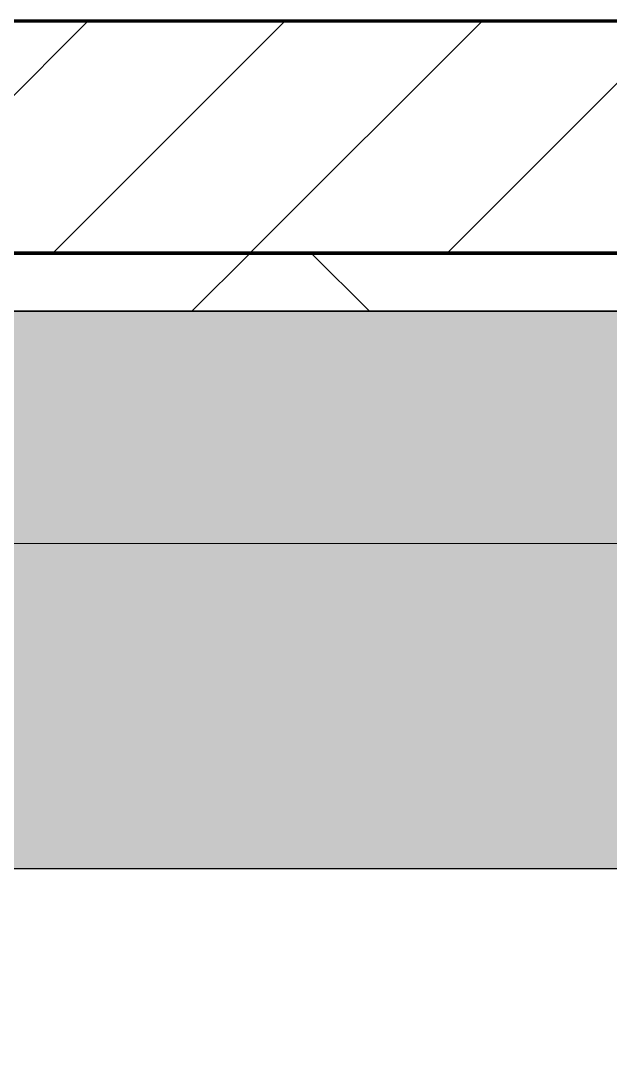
# Model space of a CAD drawing. Header units: millimetres. Extents: x -794334 to -714814, y -17806 to 22403.
# Drawn here: x -763262 to -762755, y 9255 to 10144 of the extents above; entities that cross this region are included whole.
import ezdxf
from ezdxf.xclip import XClip

# ---------------------------------------------------------------- set-up
doc = ezdxf.new("R2010")
doc.units = ezdxf.units.MM
doc.header["$XCLIPFRAME"] = 0
for name, color, linetype, lineweight in [('A-GENM', 1, 'Continuous', 9), ('A-GLAZ-CURT', 2, 'Continuous', 9), ('A-WALL', 5, 'Continuous', 35), ('A-WALL-FNSH', 2, 'Continuous', 35), ('A-WALL-PATT', 1, 'Continuous', 35)]:
    doc.layers.add(name, color=color, linetype=linetype, lineweight=lineweight)
doc.layers.add('A11_ALU.SOLID SHEET', color=2, linetype='Continuous')

# ---------------------------------------------------------------- blocks, each defined once
blk = doc.blocks.new('PPLS-PP19_Custom Tile Pattern - Custom Tile Pattern-V87-4252-01 ENLARGED CONCOURSE LEVEL - REFLECTED CEILING PLAN - SHEET 3')
at = {"layer": 'A-GLAZ-CURT'}
for p, q in [((300, 0), (-300, 0)), ((-299.46, 0), (300, 0)), ((195.99, 0), (213.31, 0)), ((213.31, 0), (195.99, 0)), ((230.06, 0), (300, 0)), ((-300, -50), (300, -50)), ((300, -50), (-300, -50))]:
    blk.add_line(p, q, dxfattribs=at)
for points, knots in [([(-36.78, 0), (-32.43, 0), (-19.22, 0), (8.83, 0), (43.36, 0), (70.92, 0), (82.12, 0), (83.66, 0)], [-6191.144455, -6191.144455, -6191.144455, -6191.144455, -5862.463379, -5340.621928, -4573.028122, -4094.177415, -3869.465285, -3869.465285, -3869.465285, -3869.465285]), ([(-30.52, 0), (-27.11, 0), (-17.83, 0), (5.99, 0), (22.06, 0), (37.44, 0), (45.92, 0), (57.76, 0), (64.47, 0), (72.74, 0), (75.22, 0), (76.03, 0), (76.21, 0)], [-2323.618664, -2323.618664, -2323.618664, -2323.618664, -2142.497158, -1716.209403, -1206.526904, -1089.329421, -901.315459, -753.071572, -495.328968, -421.953223, -334.951786, -290.452333, -290.452333, -290.452333, -290.452333]), ([(76.63, 0), (74.8, 0), (67.65, 0), (53.52, 0), (37, 0), (24.07, 0), (12.82, 0), (-2.9, 0), (-18.19, 0), (-25.62, 0), (-27.73, 0)], [-3095.572228, -3095.572228, -3095.572228, -3095.572228, -2950.589685, -2634.532728, -2313.748533, -2106.613311, -1925.670641, -1617.263037, -1290.787923, -1160.839585, -1160.839585, -1160.839585, -1160.839585]), ([(-15.19, 0), (-13.07, 0), (7.48, 0), (42.82, 0), (88.72, 0), (120.63, 0), (138.28, 0), (138.53, 0)], [-461.142613, -461.142613, -461.142613, -461.142613, -429.606584, -390.253598, -346.313304, -291.370682, -290.5735, -290.5735, -290.5735, -290.5735]), ([(107.83, 0), (106.27, 0), (102.25, 0), (92.38, 0), (85.59, 0), (74.4, 0), (62.26, 0), (51.85, 0), (43.81, 0), (29.53, 0), (20.67, 0), (18.85, 0), (18.16, 0)], [-7869.530452, -7869.530452, -7869.530452, -7869.530452, -7723.759874, -7531.75727, -7135.649961, -6924.452779, -6738.82075, -6548.303034, -6314.283804, -6135.05769, -5972.647715, -5832.674503, -5832.674503, -5832.674503, -5832.674503]), ([(136.44, 0), (121.66, 0), (86.93, 0), (51.16, 0), (31.18, 0)], [-106.750556, -106.750556, -106.750556, -106.750556, -59.610984, 0, 0, 0, 0]), ([(168.37, 0), (167.68, 0), (162.47, 0), (147.02, 0), (109.77, 0), (76.86, 0), (57.82, 0), (46.51, 0), (41.18, 0), (36.02, 0), (35.54, 0), (35.54, 0)], [-543.375029, -543.375029, -543.375029, -543.375029, -530.793311, -458.593899, -401.860199, -357.622665, -341.267687, -334.000314, -326.15566, -319.318397, -317.489778, -317.489778, -317.489778, -317.489778]), ([(36.29, 0), (37.77, 0), (48.82, 0), (64.79, 0), (95.91, 0), (124.45, 0), (132.42, 0), (134.6, 0)], [-314.598523, -314.598523, -314.598523, -314.598523, -305.899624, -287.17622, -249.500363, -194.761443, -152.241002, -152.241002, -152.241002, -152.241002]), ([(39.88, 0), (43.9, 0), (55.02, 0), (71.67, 0), (84.83, 0), (86.01, 0), (92.51, 0), (94.33, 0)], [-4620.77824, -4620.77824, -4620.77824, -4620.77824, -4353.683244, -3960.84581, -3759.045785, -3336.541051, -2783.776468, -2783.776468, -2783.776468, -2783.776468]), ([(39.9, 0), (42.3, 0), (51.23, 0), (71.92, 0), (94.1, 0), (105.83, 0), (107.79, 0)], [-127.051482, -127.051482, -127.051482, -127.051482, -118.513713, -97.899267, -63.759246, -57.007928, -57.007928, -57.007928, -57.007928]), ([(103.09, 0), (101.08, 0), (86.31, 0), (65.15, 0), (46.53, 0), (41.05, 0)], [-375.435014, -375.435014, -375.435014, -375.435014, -369.147452, -330.153101, -312.862512, -312.862512, -312.862512, -312.862512]), ([(76.22, 0), (75.58, 0), (73.64, 0), (71.05, 0), (70.61, 0)], [-193.634889, -193.634889, -193.634889, -193.634889, -31.537676, 0, 0, 0, 0]), ([(94.4, 0), (94.4, 0), (94.64, 0), (99.11, 0), (108.97, 0), (120.79, 0), (139.94, 0), (163.31, 0), (185.23, 0), (193.62, 0), (194.69, 0), (194.79, 0)], [-2348.345796, -2348.345796, -2348.345796, -2348.345796, -2310.419338, -2233.599744, -2052.234781, -1843.028543, -1530.39897, -1095.004608, -529.74427, -295.064701, -265.121568, -265.121568, -265.121568, -265.121568]), ([(107.68, 0), (107, 0), (105.6, 0), (105.23, 0), (105.23, 0)], [-9001.226964, -9001.226964, -9001.226964, -9001.226964, -8966.157302, -8929.495943, -8929.495943, -8929.495943, -8929.495943]), ([(107.8, 0), (108.05, 0), (111.43, 0), (112.65, 0), (113.59, 0)], [-8833.704091, -8833.704091, -8833.704091, -8833.704091, -8814.835624, -8577.462505, -8577.462505, -8577.462505, -8577.462505]), ([(129.02, 0), (129.02, 0), (124.41, 0), (122.35, 0), (116.14, 0), (111.01, 0), (107.81, 0)], [-35.386604, -35.386604, -35.386604, -35.386604, -31.430235, -22.807238, -15.488593, -5.028229, -5.028229, -5.028229, -5.028229]), ([(157.9, 0), (156.77, 0), (151.67, 0), (143.29, 0), (134.04, 0), (126.24, 0), (118.6, 0), (114.23, 0), (112.16, 0), (108.1, 0), (107.97, 0)], [-10292.955006, -10292.955006, -10292.955006, -10292.955006, -10098.273015, -9847.788484, -9677.714971, -9567.007022, -9453.21225, -9220.200448, -9012.77275, -9006.33563, -9006.33563, -9006.33563, -9006.33563]), ([(114.39, 0), (114.2, 0), (112.92, 0), (110.73, 0), (108.51, 0)], [-8148.58938, -8148.58938, -8148.58938, -8148.58938, -8105.191388, -7891.265505, -7891.265505, -7891.265505, -7891.265505]), ([(108.75, 0), (113.67, 0), (119.81, 0), (128.63, 0), (128.95, 0)], [-55.915853, -55.915853, -55.915853, -55.915853, -39.050993, -35.895543, -35.895543, -35.895543, -35.895543]), ([(128.58, 0), (128.8, 0), (130.16, 0), (139.26, 0), (152.67, 0), (161.24, 0), (162.19, 0), (162.75, 0)], [-633.326174, -633.326174, -633.326174, -633.326174, -627.736123, -618.981161, -602.094757, -592.980799, -581.414464, -581.414464, -581.414464, -581.414464]), ([(137.1, 0), (136, 0), (133.64, 0), (129.87, 0), (129.11, 0)], [-670.405967, -670.405967, -670.405967, -670.405967, -651.020627, -640.742133, -640.742133, -640.742133, -640.742133]), ([(193.8, 0), (193.33, 0), (190.11, 0), (183.13, 0), (171, 0), (161.95, 0), (161.28, 0), (158.35, 0), (157.85, 0), (157.77, 0)], [-11665.349007, -11665.349007, -11665.349007, -11665.349007, -11565.880756, -11105.624034, -10839.086983, -10768.332124, -10666.779182, -10580.760289, -10550.278881, -10550.278881, -10550.278881, -10550.278881]), ([(300, 0), (286.53, 0), (254.22, 0), (207.11, 0), (177.41, 0), (159.34, 0), (158.33, 0), (158.3, 0)], [-285.253232, -285.253232, -285.253232, -285.253232, -244.693688, -187.987675, -143.776725, -129.632772, -123.352749, -123.352749, -123.352749, -123.352749]), ([(159.07, 0), (159.13, 0), (160.84, 0), (165.21, 0), (174.15, 0), (185.98, 0), (208.82, 0), (219.42, 0), (230.06, 0)], [-115.643202, -115.643202, -115.643202, -115.643202, -114.681583, -87.660824, -65.295536, -41.623857, -24.459831, 0, 0, 0, 0]), ([(162.75, 0), (165.4, 0), (170.91, 0), (172.61, 0), (172.61, 0)], [-111.264224, -111.264224, -111.264224, -111.264224, -56.742688, -19.085662, -19.085662, -19.085662, -19.085662]), ([(247.1, 0), (246.76, 0), (245.04, 0), (238.34, 0), (226.56, 0), (221.1, 0), (200.27, 0), (182.99, 0), (174.27, 0), (169.67, 0), (168.99, 0)], [-9649.085549, -9649.085549, -9649.085549, -9649.085549, -9581.591397, -9406.094246, -9221.510254, -9016.44624, -8717.832359, -8253.978395, -8152.463617, -8069.855175, -8069.855175, -8069.855175, -8069.855175]), ([(215.22, 0), (214.62, 0), (210.55, 0), (203.98, 0), (187.54, 0), (175.3, 0), (169.49, 0)], [-203.825446, -203.825446, -203.825446, -203.825446, -198.527383, -184.406837, -162.427601, -142.916156, -142.916156, -142.916156, -142.916156]), ([(171.51, 0), (176.48, 0), (193.23, 0), (201.73, 0), (208.81, 0), (213.9, 0), (231.46, 0), (242.37, 0), (243.56, 0)], [-7971.819559, -7971.819559, -7971.819559, -7971.819559, -7784.112253, -7606.717214, -7289.299508, -7042.621073, -6582.165592, -6525.22912, -6525.22912, -6525.22912, -6525.22912]), ([(172.07, 0), (177.66, 0), (187.87, 0), (201.08, 0), (207.47, 0), (213.96, 0), (215.11, 0)], [-255.364076, -255.364076, -255.364076, -255.364076, -237.955587, -223.92608, -215.862851, -208.75215, -208.75215, -208.75215, -208.75215]), ([(242.41, 0), (236.53, 0), (226.44, 0), (219.94, 0), (219.02, 0)], [-11507.003635, -11507.003635, -11507.003635, -11507.003635, -11162.864862, -10856.732305, -10856.732305, -10856.732305, -10856.732305]), ([(219.9, 0), (220.86, 0), (226.95, 0), (237.37, 0), (242.54, 0)], [-10670.940496, -10670.940496, -10670.940496, -10670.940496, -10511.382485, -10020.669166, -10020.669166, -10020.669166, -10020.669166]), ([(300, 0), (288.22, 0), (269.02, 0), (250.05, 0), (243.53, 0)], [-12528.858583, -12528.858583, -12528.858583, -12528.858583, -11905.454923, -11528.585038, -11528.585038, -11528.585038, -11528.585038]), ([(243.63, 0), (244.21, 0), (245.54, 0), (246.54, 0), (246.96, 0)], [-9984.913659, -9984.913659, -9984.913659, -9984.913659, -9925.173265, -9834.877357, -9834.877357, -9834.877357, -9834.877357]), ([(243.91, 0), (253.3, 0), (267.66, 0), (281.71, 0), (291.71, 0), (296.52, 0), (297.86, 0), (298.09, 0)], [-6519.523061, -6519.523061, -6519.523061, -6519.523061, -6068.460911, -5766.029927, -5566.724884, -5280.360606, -5199.253518, -5199.253518, -5199.253518, -5199.253518]), ([(284.76, 0), (284.76, 0), (285.09, 0), (287.47, 0), (293.59, 0), (297.76, 0), (300, 0)], [-4110.630118, -4110.630118, -4110.630118, -4110.630118, -4053.389046, -3959.664717, -3862.421465, -3746.95702, -3746.95702, -3746.95702, -3746.95702]), ([(297.38, 0), (295.84, 0), (291.62, 0), (285.38, 0), (284.87, 0)], [-4803.172655, -4803.172655, -4803.172655, -4803.172655, -4358.271401, -4143.037883, -4143.037883, -4143.037883, -4143.037883])]:
    blk.add_open_spline(points, degree=3, knots=knots, dxfattribs=at)
for points in [[(80.35, 0), (79.57, 0), (78.27, 0), (76.63, 0)], [(84.06, 0), (83.48, 0), (82.41, 0), (81.72, 0)], [(106.86, 0), (105.62, 0), (104.36, 0), (103.09, 0)], [(105.26, 0), (105.47, 0), (106.62, 0), (107.76, 0)], [(168.74, 0), (168.74, 0), (169.81, 0), (171.51, 0)], [(195.11, 0), (194.91, 0), (194.44, 0), (193.8, 0)]]:
    blk.add_open_spline(points, degree=3, dxfattribs=at)
blk = doc.blocks.new('PPLS-PP19_Custom Tile Pattern - Custom Tile Pattern-V88-4252-01 ENLARGED CONCOURSE LEVEL - REFLECTED CEILING PLAN - SHEET 3')
at = {"layer": 'A-GLAZ-CURT'}
for p, q in [((-300, 0), (300, 0)), ((300, 0), (-300, 0)), ((-293.07, 0), (-275.75, 0)), ((-275.75, 0), (-293.07, 0)), ((-222.32, 0), (-220.73, 0)), ((-220.73, 0), (-222.32, 0)), ((-220.7, 0), (-205, 0)), ((-205, 0), (-220.7, 0)), ((-300, -50), (300, -50)), ((300, -50), (-300, -50))]:
    blk.add_line(p, q, dxfattribs=at)
at = {"layer": 'A-GLAZ-CURT', "flags": 128}
for points in [[(-300, 0), (-291.56, 0), (-283.3, 0), (-275.2, 0), (-267.26, 0), (-259.45, 0), (-251.77, 0), (-244.2, 0), (-236.74, 0), (-229.36, 0), (-222.06, 0), (-214.83, 0), (-207.71, 0), (-200.76, 0), (-194.02, 0), (-187.54, 0), (-181.38, 0), (-175.58, 0), (-170.25, 0), (-165.64, 0), (-162.01, 0), (-159.53, 0), (-157.46, 0), (-154.52, 0), (-149.42, 0), (-141.84, 0), (-132.81, 0), (-126.08, 0)], [(-125.17, 0), (-128.55, 0), (-134.16, 0), (-140.03, 0), (-145.5, 0), (-150.63, 0), (-155.53, 0), (-160.27, 0), (-164.95, 0), (-169.65, 0), (-174.47, 0), (-179.49, 0), (-184.81, 0), (-190.44, 0), (-196.37, 0), (-202.58, 0), (-209.04, 0), (-215.73, 0), (-222.63, 0), (-229.72, 0), (-236.97, 0), (-244.39, 0), (-251.96, 0), (-259.67, 0), (-267.51, 0), (-275.48, 0), (-283.55, 0), (-291.73, 0), (-300, 0)]]:
    blk.add_lwpolyline(points, dxfattribs=at)
at = {"layer": 'A-GLAZ-CURT'}
for points, knots in [([(-300, 0), (-284.65, 0), (-256.31, 0), (-231.61, 0), (-220.69, 0)], [-5323.127839, -5323.127839, -5323.127839, -5323.127839, -4502.809032, -3777.28597, -3777.28597, -3777.28597, -3777.28597]), ([(-220.7, 0), (-239.85, 0), (-265.27, 0), (-294.48, 0), (-300, 0)], [-14987.889067, -14987.889067, -14987.889067, -14987.889067, -13729.592194, -13439.944408, -13439.944408, -13439.944408, -13439.944408]), ([(-153.74, 0), (-155.46, 0), (-160.55, 0), (-174.02, 0), (-185.59, 0), (-209.77, 0), (-232.01, 0), (-255.22, 0), (-262.59, 0), (-264.9, 0), (-265.4, 0)], [-2390.795538, -2390.795538, -2390.795538, -2390.795538, -2237.412286, -2029.680487, -1755.085331, -1400.429864, -858.079193, -543.655514, -208.940337, 0, 0, 0, 0]), ([(-258.6, 0), (-257.91, 0), (-254.26, 0), (-241.25, 0), (-228.95, 0), (-221.55, 0), (-221.12, 0)], [-5722.54675, -5722.54675, -5722.54675, -5722.54675, -5657.471696, -5413.335975, -5017.494783, -4992.826024, -4992.826024, -4992.826024, -4992.826024]), ([(-220.7, 0), (-221.42, 0), (-224.7, 0), (-231.26, 0), (-233.46, 0), (-234, 0)], [-1014.836949, -1014.836949, -1014.836949, -1014.836949, -978.033455, -846.069444, -682.911962, -682.911962, -682.911962, -682.911962]), ([(-233.49, 0), (-233.44, 0), (-232.38, 0), (-230.74, 0), (-225.3, 0), (-223.63, 0)], [-455.274641, -455.274641, -455.274641, -455.274641, -440.605512, -119.536984, 0, 0, 0, 0]), ([(-223.63, 0), (-219.39, 0), (-206.17, 0), (-188.58, 0), (-169.3, 0), (-158.48, 0), (-152.82, 0)], [-5463.295695, -5463.295695, -5463.295695, -5463.295695, -5161.076232, -4739.070012, -4465.409639, -4163.584382, -4163.584382, -4163.584382, -4163.584382]), ([(-220.7, 0), (-218.03, 0), (-212.47, 0), (-200.2, 0), (-185.8, 0), (-171.77, 0), (-158.7, 0), (-157.22, 0)], [-4984.85217, -4984.85217, -4984.85217, -4984.85217, -4832.723979, -4666.091899, -4349.945572, -4000.813434, -3840.635403, -3840.635403, -3840.635403, -3840.635403]), ([(-152.82, 0), (-171.31, 0), (-193.69, 0), (-218.46, 0), (-220.62, 0)], [-16632.051686, -16632.051686, -16632.051686, -16632.051686, -15131.813646, -14989.627579, -14989.627579, -14989.627579, -14989.627579]), ([(-220.39, 0), (-204.31, 0), (-166.52, 0), (-129.95, 0), (-110.8, 0), (-99.5, 0), (-91.46, 0)], [-3770.548886, -3770.548886, -3770.548886, -3770.548886, -2700.551212, -1002.059161, -460.363443, 0, 0, 0, 0]), ([(-133.82, 0), (-135.51, 0), (-137.8, 0), (-149.31, 0), (-162.01, 0), (-177.91, 0), (-198.58, 0), (-212.44, 0), (-220.15, 0)], [-2731.647847, -2731.647847, -2731.647847, -2731.647847, -2418.507304, -2308.929706, -2113.765672, -1763.376603, -1422.553702, -1024.367943, -1024.367943, -1024.367943, -1024.367943]), ([(-84.94, 0), (-98.26, 0), (-120.28, 0), (-146.51, 0), (-152.67, 0)], [-18844.666874, -18844.666874, -18844.666874, -18844.666874, -17136.203329, -16636.165947, -16636.165947, -16636.165947, -16636.165947]), ([(-137.88, 0), (-140.56, 0), (-147.66, 0), (-147.68, 0), (-152.12, 0), (-152.64, 0)], [-3187.727384, -3187.727384, -3187.727384, -3187.727384, -2919.378265, -2477.344047, -2425.402848, -2425.402848, -2425.402848, -2425.402848]), ([(-152.35, 0), (-151.03, 0), (-147.71, 0), (-143.57, 0), (-138.62, 0)], [-3494.978217, -3494.978217, -3494.978217, -3494.978217, -3371.022232, -3227.460399, -3227.460399, -3227.460399, -3227.460399]), ([(-152.01, 0), (-146.22, 0), (-136.84, 0), (-127.33, 0), (-124.19, 0), (-123.43, 0), (-123.28, 0)], [-4149.119819, -4149.119819, -4149.119819, -4149.119819, -3839.893365, -3647.167523, -3488.92562, -3439.852845, -3439.852845, -3439.852845, -3439.852845]), ([(-118.78, 0), (-121.86, 0), (-126.28, 0), (-136.96, 0), (-147.46, 0), (-150.03, 0), (-150.57, 0)], [-5938.474035, -5938.474035, -5938.474035, -5938.474035, -5700.061948, -5508.838257, -5298.784692, -5196.16478, -5196.16478, -5196.16478, -5196.16478]), ([(-150.34, 0), (-150.07, 0), (-147.75, 0), (-142.6, 0), (-127.26, 0), (-107.3, 0), (-94.4, 0), (-85.81, 0), (-84.96, 0)], [-4948.728362, -4948.728362, -4948.728362, -4948.728362, -4883.323924, -4440.880425, -4054.690705, -3793.097032, -3402.597032, -3359.445458, -3359.445458, -3359.445458, -3359.445458]), ([(-84.94, 0), (-92.86, 0), (-112.24, 0), (-130.52, 0), (-147.74, 0), (-149.07, 0)], [-7426.59612, -7426.59612, -7426.59612, -7426.59612, -7004.680444, -6449.282163, -6277.220794, -6277.220794, -6277.220794, -6277.220794]), ([(-148.23, 0), (-146.94, 0), (-140.15, 0), (-137.28, 0), (-133.93, 0), (-128.78, 0), (-126.5, 0)], [-6162.058746, -6162.058746, -6162.058746, -6162.058746, -6017.569127, -5560.701257, -5364.112219, -5231.017328, -5231.017328, -5231.017328, -5231.017328]), ([(-86.16, 0), (-91.37, 0), (-104.13, 0), (-122.65, 0), (-139.03, 0), (-146.11, 0), (-146.95, 0)], [-1681.3698, -1681.3698, -1681.3698, -1681.3698, -1374.161226, -945.742622, -741.901385, -489.130243, -489.130243, -489.130243, -489.130243]), ([(-146.69, 0), (-146.59, 0), (-145.49, 0), (-135.69, 0), (-128.29, 0), (-125.15, 0)], [-420.34245, -420.34245, -420.34245, -420.34245, -406.956646, -290.263673, 0, 0, 0, 0]), ([(-127.41, 0), (-131.63, 0), (-133.16, 0), (-134.09, 0), (-134.15, 0)], [-8540.990293, -8540.990293, -8540.990293, -8540.990293, -8266.114998, -8246.473386, -8246.473386, -8246.473386, -8246.473386]), ([(-134.15, 0), (-133.32, 0), (-130.31, 0), (-117.33, 0), (-97.23, 0), (-87.48, 0), (-85.19, 0)], [-7657.439573, -7657.439573, -7657.439573, -7657.439573, -7293.749979, -6839.55839, -6236.997189, -6037.596586, -6037.596586, -6037.596586, -6037.596586]), ([(-120.13, 0), (-120.14, 0), (-120.24, 0), (-121.3, 0), (-129.25, 0), (-133.82, 0)], [-2933.992132, -2933.992132, -2933.992132, -2933.992132, -2920.575025, -2840.280255, -2731.647847, -2731.647847, -2731.647847, -2731.647847]), ([(-113.43, 0), (-113.44, 0), (-113.96, 0), (-119.73, 0), (-125.43, 0), (-127.03, 0), (-127.41, 0)], [-328.499627, -328.499627, -328.499627, -328.499627, -282.672656, -98.539552, -24.539552, 0, 0, 0, 0]), ([(-126.5, 0), (-122.44, 0), (-108.71, 0), (-95.25, 0), (-86.1, 0), (-85.05, 0)], [-5231.017328, -5231.017328, -5231.017328, -5231.017328, -4994.692869, -4542.524482, -4483.729138, -4483.729138, -4483.729138, -4483.729138]), ([(-125.15, 0), (-124.93, 0), (-121.96, 0), (-113.01, 0), (-99, 0), (-90.6, 0), (-84.96, 0)], [-3362.7396, -3362.7396, -3362.7396, -3362.7396, -3342.215224, -3074.362186, -2902.289527, -2610.449585, -2610.449585, -2610.449585, -2610.449585]), ([(-122.08, 0), (-122.01, 0), (-121.69, 0), (-121.2, 0), (-120.88, 0)], [-3136.336417, -3136.336417, -3136.336417, -3136.336417, -3110.304437, -3035.164275, -3035.164275, -3035.164275, -3035.164275]), ([(-84.95, 0), (-92.21, 0), (-101.92, 0), (-114.02, 0), (-117.28, 0), (-118.78, 0)], [-616.878262, -616.878262, -616.878262, -616.878262, -229.489605, -116.330425, 0, 0, 0, 0]), ([(-117.74, 0), (-117.19, 0), (-114.78, 0), (-113.43, 0), (-113.43, 0)], [-821.249067, -821.249067, -821.249067, -821.249067, -394.672656, -330.879064, -330.879064, -330.879064, -330.879064]), ([(-85.84, 0), (-94.42, 0), (-108.04, 0), (-116.56, 0), (-117.56, 0)], [-2135.247573, -2135.247573, -2135.247573, -2135.247573, -1433.981041, -985.49888, -985.49888, -985.49888, -985.49888]), ([(-115.82, 0), (-114.96, 0), (-110.41, 0), (-96.78, 0), (-71.33, 0), (-42.53, 0), (-12.78, 0), (4.23, 0), (9.64, 0), (10.14, 0), (10.18, 0)], [-5724.064692, -5724.064692, -5724.064692, -5724.064692, -5430.283136, -5103.229623, -4799.173296, -4065.652676, -3589.737505, -3285.047089, -3066.359526, -3044.715262, -3044.715262, -3044.715262, -3044.715262]), ([(-85.91, 0), (-89.43, 0), (-98.37, 0), (-112.01, 0), (-114.94, 0), (-115.63, 0)], [-974.308884, -974.308884, -974.308884, -974.308884, -789.402658, -501.969187, -243.577221, -243.577221, -243.577221, -243.577221]), ([(-91.46, 0), (-90.09, 0), (-88.3, 0), (-86.44, 0), (-86.09, 0)], [-19832.387487, -19832.387487, -19832.387487, -19832.387487, -19753.885894, -19735.532288, -19735.532288, -19735.532288, -19735.532288]), ([(-63.96, 0), (-64.13, 0), (-72.5, 0), (-80.63, 0), (-86.16, 0)], [-2171.769325, -2171.769325, -2171.769325, -2171.769325, -2007.031671, -1681.3698, -1681.3698, -1681.3698, -1681.3698]), ([(-84.95, 0), (-81.55, 0), (-76.8, 0), (-72.73, 0), (-72.64, 0), (-72.64, 0)], [-19715.980686, -19715.980686, -19715.980686, -19715.980686, -19541.04734, -19478.625389, -19471.062469, -19471.062469, -19471.062469, -19471.062469]), ([(-36.62, 0), (-36.62, 0), (-40.35, 0), (-44.32, 0), (-58.97, 0), (-76.15, 0), (-84.54, 0), (-84.95, 0)], [-4069.478503, -4069.478503, -4069.478503, -4069.478503, -3858.647035, -3538.256648, -2842.901703, -2193.204658, -2159.590738, -2159.590738, -2159.590738, -2159.590738]), ([(-18.17, 0), (-21.02, 0), (-28.43, 0), (-40, 0), (-56.24, 0), (-71.7, 0), (-80.81, 0), (-84.95, 0)], [-2313.983599, -2313.983599, -2313.983599, -2313.983599, -2125.455881, -1792.521578, -1466.981642, -1208.454564, -991.07689, -991.07689, -991.07689, -991.07689]), ([(-84.94, 0), (-81.32, 0), (-72.12, 0), (-62.74, 0), (-60.36, 0), (-59.97, 0)], [-6030.098162, -6030.098162, -6030.098162, -6030.098162, -5713.340575, -5140.470607, -5006.787413, -5006.787413, -5006.787413, -5006.787413]), ([(-84.94, 0), (-76.5, 0), (-62.89, 0), (-54.4, 0), (-48.53, 0), (-30.79, 0), (-18.03, 0), (8.61, 0), (15.02, 0), (22.91, 0), (31, 0), (39.04, 0), (51.19, 0), (58.74, 0), (61.34, 0), (61.45, 0)], [-4481.828581, -4481.828581, -4481.828581, -4481.828581, -4008.285538, -3689.699207, -3546.54457, -3315.260113, -2864.387349, -2439.246196, -2084.094819, -1956.422387, -1818.904206, -1645.594513, -1443.202566, -1228.752106, -1120.932285, -1120.932285, -1120.932285, -1120.932285]), ([(-36.33, 0), (-36.43, 0), (-37.27, 0), (-45.02, 0), (-46.13, 0), (-60.59, 0), (-74.4, 0), (-82.57, 0), (-84.85, 0)], [-1855.773136, -1855.773136, -1855.773136, -1855.773136, -1810.870157, -1672.078046, -1405.135169, -1060.00838, -740.068933, -618.591045, -618.591045, -618.591045, -618.591045]), ([(-72.93, 0), (-75.51, 0), (-79.51, 0), (-83.94, 0), (-84.49, 0)], [-19442.345229, -19442.345229, -19442.345229, -19442.345229, -18935.241197, -18863.835505, -18863.835505, -18863.835505, -18863.835505]), ([(-26.75, 0), (-27.82, 0), (-36.18, 0), (-53.55, 0), (-71.18, 0), (-82.92, 0), (-84.2, 0)], [-8718.362214, -8718.362214, -8718.362214, -8718.362214, -8532.293389, -8073.216054, -7508.296369, -7439.669089, -7439.669089, -7439.669089, -7439.669089]), ([(-83.89, 0), (-78.63, 0), (-71.46, 0), (-65.93, 0), (-65.07, 0)], [-2592.111775, -2592.111775, -2592.111775, -2592.111775, -2322.099534, -2241.8264, -2241.8264, -2241.8264, -2241.8264]), ([(-83.82, 0), (-79.95, 0), (-74.27, 0), (-68.41, 0), (-65.12, 0), (-63.63, 0)], [-3340.391645, -3340.391645, -3340.391645, -3340.391645, -3144.956779, -3050.982048, -2969.237017, -2969.237017, -2969.237017, -2969.237017]), ([(-29.03, 0), (-33.97, 0), (-43.74, 0), (-56.37, 0), (-71.66, 0), (-77.83, 0), (-82.66, 0), (-83.28, 0), (-83.28, 0)], [-2680.714891, -2680.714891, -2680.714891, -2680.714891, -2413.671296, -2161.752162, -2006.592567, -1646.621388, -1424.436217, -1393.971743, -1393.971743, -1393.971743, -1393.971743]), ([(-83.28, 0), (-83.28, 0), (-82.91, 0), (-76.14, 0), (-62.97, 0), (-48.14, 0), (-36.49, 0), (-33.57, 0), (-29.94, 0), (-28.57, 0)], [-1393.4169, -1393.4169, -1393.4169, -1393.4169, -1353.722004, -1274.333717, -1073.56893, -651.549973, -296.515819, -83.513472, 0, 0, 0, 0]), ([(-66.39, 0), (-66.39, 0), (-63.63, 0), (-53.63, 0), (-34.42, 0), (-29.82, 0), (-29.19, 0)], [-2493.31794, -2493.31794, -2493.31794, -2493.31794, -2315.303971, -1809.437387, -963.711516, -666.19313, -666.19313, -666.19313, -666.19313]), ([(31.18, 0), (25.97, 0), (11.99, 0), (-16.92, 0), (-47.42, 0), (-65.77, 0), (-66.37, 0), (-66.38, 0)], [-4496.803627, -4496.803627, -4496.803627, -4496.803627, -4222.080604, -3745.412743, -2981.410125, -2542.574734, -2498.224237, -2498.224237, -2498.224237, -2498.224237]), ([(-63.63, 0), (-61.49, 0), (-57.39, 0), (-54.49, 0), (-45.2, 0), (-40.79, 0), (-40.46, 0), (-40.44, 0)], [-2969.237017, -2969.237017, -2969.237017, -2969.237017, -2851.217951, -2734.127174, -2474.780881, -2410.990208, -2350.645972, -2350.645972, -2350.645972, -2350.645972]), ([(-58.83, 0), (-58.37, 0), (-57.29, 0), (-54.23, 0), (-46.33, 0), (-42.62, 0), (-41.76, 0)], [-4859.52896, -4859.52896, -4859.52896, -4859.52896, -4680.891996, -4469.85053, -4321.566175, -4270.495146, -4270.495146, -4270.495146, -4270.495146]), ([(-51.83, 0), (-51.83, 0), (-51.78, 0), (-47.4, 0), (-46.01, 0), (-40.22, 0), (-36.78, 0)], [-632.814994, -632.814994, -632.814994, -632.814994, -627.965721, -508.377888, -260.442412, 0, 0, 0, 0]), ([(50.25, 0), (45.19, 0), (36, 0), (24.07, 0), (12.82, 0), (-2.9, 0), (-20.62, 0), (-32.81, 0), (-44.85, 0), (-51.43, 0), (-51.79, 0)], [-2579.643523, -2579.643523, -2579.643523, -2579.643523, -2313.748533, -2106.613311, -1925.670641, -1617.263037, -1290.787923, -1039.307308, -819.71621, -644.910881, -644.910881, -644.910881, -644.910881]), ([(-41.76, 0), (-39.9, 0), (-37.72, 0), (-36.92, 0), (-36.77, 0)], [-4270.495146, -4270.495146, -4270.495146, -4270.495146, -4161.040818, -4106.245333, -4106.245333, -4106.245333, -4106.245333]), ([(-36.78, 0), (-32.43, 0), (-19.22, 0), (8.83, 0), (34.76, 0), (50.08, 0), (50.81, 0)], [-6191.144455, -6191.144455, -6191.144455, -6191.144455, -5862.463379, -5340.621928, -4573.028122, -4534.618034, -4534.618034, -4534.618034, -4534.618034]), ([(-36.29, 0), (-36.29, 0), (-34.66, 0), (-28.88, 0), (-26.95, 0), (-26.54, 0)], [-9150.272121, -9150.272121, -9150.272121, -9150.272121, -9057.163041, -8919.836787, -8834.607043, -8834.607043, -8834.607043, -8834.607043]), ([(-17.02, 0), (-18.91, 0), (-26.13, 0), (-34.76, 0), (-36.04, 0)], [-9515.698015, -9515.698015, -9515.698015, -9515.698015, -9424.652049, -9182.880979, -9182.880979, -9182.880979, -9182.880979]), ([(-33.34, 0), (-33.34, 0), (-32.93, 0), (-31.16, 0), (-30.52, 0)], [-2415.024266, -2415.024266, -2415.024266, -2415.024266, -2357.633367, -2323.618664, -2323.618664, -2323.618664, -2323.618664]), ([(-18.01, 0), (-18.14, 0), (-23.72, 0), (-30.57, 0), (-31.82, 0), (-32, 0)], [-3001.340775, -3001.340775, -3001.340775, -3001.340775, -2994.501669, -2698.150104, -2614.070998, -2614.070998, -2614.070998, -2614.070998]), ([(-30.76, 0), (-30.73, 0), (-29.99, 0), (-23.47, 0), (-15.75, 0), (-15.19, 0)], [-54176.191683, -54176.191683, -54176.191683, -54176.191683, -54157.274271, -53749.15266, -53717.791567, -53717.791567, -53717.791567, -53717.791567]), ([(-30.52, 0), (-27.11, 0), (-17.83, 0), (5.99, 0), (22.06, 0), (37.44, 0), (45.92, 0), (57.76, 0), (64.47, 0), (72.74, 0), (75.22, 0), (76.03, 0), (76.21, 0)], [-2323.618664, -2323.618664, -2323.618664, -2323.618664, -2142.497158, -1716.209403, -1206.526904, -1089.329421, -901.315459, -753.071572, -495.328968, -421.953223, -334.951786, -290.452333, -290.452333, -290.452333, -290.452333]), ([(-17.68, 0), (-18.14, 0), (-20.79, 0), (-25.97, 0), (-29.52, 0), (-30.21, 0)], [-54863.791857, -54863.791857, -54863.791857, -54863.791857, -54789.006179, -54461.685999, -54290.791712, -54290.791712, -54290.791712, -54290.791712]), ([(-28.98, 0), (-28.66, 0), (-27.39, 0), (-24.45, 0), (-22.56, 0)], [-166.548282, -166.548282, -166.548282, -166.548282, -102.06493, 0, 0, 0, 0]), ([(-28.57, 0), (-26.93, 0), (-22.69, 0), (-19.21, 0), (-17.54, 0)], [-5361.429781, -5361.429781, -5361.429781, -5361.429781, -5261.36855, -5162.858308, -5162.858308, -5162.858308, -5162.858308])]:
    blk.add_open_spline(points, degree=3, knots=knots, dxfattribs=at)
for points in [[(-39.84, 0), (-39.08, 0), (-38.11, 0), (-37.36, 0)], [(-18.19, 0), (-21.73, 0), (-25.36, 0), (-29.03, 0)], [(-22.56, 0), (-20.78, 0), (-18.92, 0), (-17.08, 0)]]:
    blk.add_open_spline(points, degree=3, dxfattribs=at)
blk = doc.blocks.new('Curved Concourse Ceiling6 - Curved Concourse Ceiling-12515612-4252-01 ENLARGED CONCOURSE LEVEL - REFLECTED CEILING PLAN - SHEET 3')
at = {"layer": 'A-GENM'}
h = blk.add_hatch(color=256, dxfattribs=at)
h.paths.add_polyline_path([(-757257.49, 4129.03), (-757257.5, 9894.02), (-766307.49, 9893.72), (-766307.42, 4129.03), (-757903.08, 4129.03)])
h.paths.add_polyline_path([(-757903.08, 4329.03), (-766107.49, 4329.03), (-766107.49, 9694.03), (-757457.49, 9694.03), (-757457.49, 4329.03)])
blk.add_hatch(color=256, dxfattribs=at).paths.add_polyline_path([(-757903.08, 9414.03), (-757737.49, 9414.03), (-757457.49, 9694.03), (-766107.49, 9694.03), (-765827.49, 9414.03), (-758989.1, 9414.03)])
for p, q in [((-757257.49, 9894.03), (-766307.49, 9894.03)), ((-757257.49, 9894.03), (-766307.49, 9894.03)), ((-757457.49, 9694.03), (-766107.49, 9694.03)), ((-757457.49, 9694.03), (-766107.49, 9694.03)), ((-765827.49, 9414.03), (-757737.49, 9414.03)), ((-757737.49, 9414.03), (-765827.49, 9414.03))]:
    blk.add_line(p, q, dxfattribs=at)
blk = doc.blocks.new('*U1029')
at = {"layer": 'A-GENM'}
blk.add_blockref('Curved Concourse Ceiling6 - Curved Concourse Ceiling-12515612-4252-01 ENLARGED CONCOURSE LEVEL - REFLECTED CEILING PLAN - SHEET 3', (778882.37, -3579.02), dxfattribs=at)
at = {"layer": 'A-GLAZ-CURT', "rotation": 180}
for name, p in [('PPLS-PP19_Custom Tile Pattern - Custom Tile Pattern-V88-4252-01 ENLARGED CONCOURSE LEVEL - REFLECTED CEILING PLAN - SHEET 3', (15600, 6315)), ('PPLS-PP19_Custom Tile Pattern - Custom Tile Pattern-V87-4252-01 ENLARGED CONCOURSE LEVEL - REFLECTED CEILING PLAN - SHEET 3', (16200, 6315))]:
    blk.add_blockref(name, p, dxfattribs=at)
blk = doc.blocks.new('*U1230')
for points in [[(0, 0), (9050, 0), (9050, 5765), (0, 5765)], [(480, 480), (8570, 480), (8570, 5285), (480, 5285)]]:
    blk.add_lwpolyline(points, close=True)
blk = doc.blocks.new('*U1630')
blk.add_lwpolyline([(-4139.52, 6315), (-75674.95, 6315), (-75674.95, 550), (-4139.52, 550)], close=True)
blk.add_blockref('*U1230', (-21625.12, 550))

msp = doc.modelspace()

# ---------------------------------------------------------------- block references
at = {"layer": 'A11_ALU.SOLID SHEET'}
ref = msp.add_blockref('*U1630', (-744681.24, 3579.02), dxfattribs=at)
XClip(ref).set_block_clipping_path([(-45802.4668593339, -9620.0029952967), (23702.8690583039, 10334.9999958097)])

# ---------------------------------------------------------------- next in the draw order: hatches: boundary and pattern name
at = {"layer": 'A-WALL-PATT', "lineweight": 9}
h = msp.add_hatch(dxfattribs=at)
h.set_pattern_fill('FP_2', color=256, style=0, pattern_type=2)
h.set_pattern_definition([(45, (0, 0), (-84.852814, 84.852814), [])])
h.paths.add_polyline_path([(-745742.17, 9944.02), (-745742.17, 10144.02), (-783082.17, 10144.02), (-783082.17, 9944.02), (-747042.87, 9944.02)])
h = msp.add_hatch(dxfattribs=at)
h.set_pattern_fill('FP_5', color=256, style=0, pattern_type=2)
h.set_pattern_definition([(45, (0, 0), (-212.13203, 212.13203), []), (135, (0, 0), (-212.13203, -212.13203), [])])
h.paths.add_polyline_path([(-748821.9, 9894.02), (-748821.9, 9944.02), (-783057.37, 9944.02), (-783057.37, 9894.02), (-749214.91, 9894.02)])

# ---------------------------------------------------------------- next in the draw order: linework, layer by layer
at = {"layer": 'A-WALL', "color": 7, "lineweight": 70}
for p, q in [((-783082.17, 10144.02), (-745742.17, 10144.02)), ((-783057.37, 9944.02), (-748821.9, 9944.02)), ((-748821.9, 9944.02), (-783057.37, 9944.02))]:
    msp.add_line(p, q, dxfattribs=at)
at = {"layer": 'A-WALL-FNSH', "color": 250}
msp.add_line((-748821.9, 9894.02), (-783057.37, 9894.02), dxfattribs=at)

# ---------------------------------------------------------------- next in the draw order: block references
msp.add_blockref('*U1029', (-778882.37, 3579.02))

doc.saveas('drawing.dxf')
